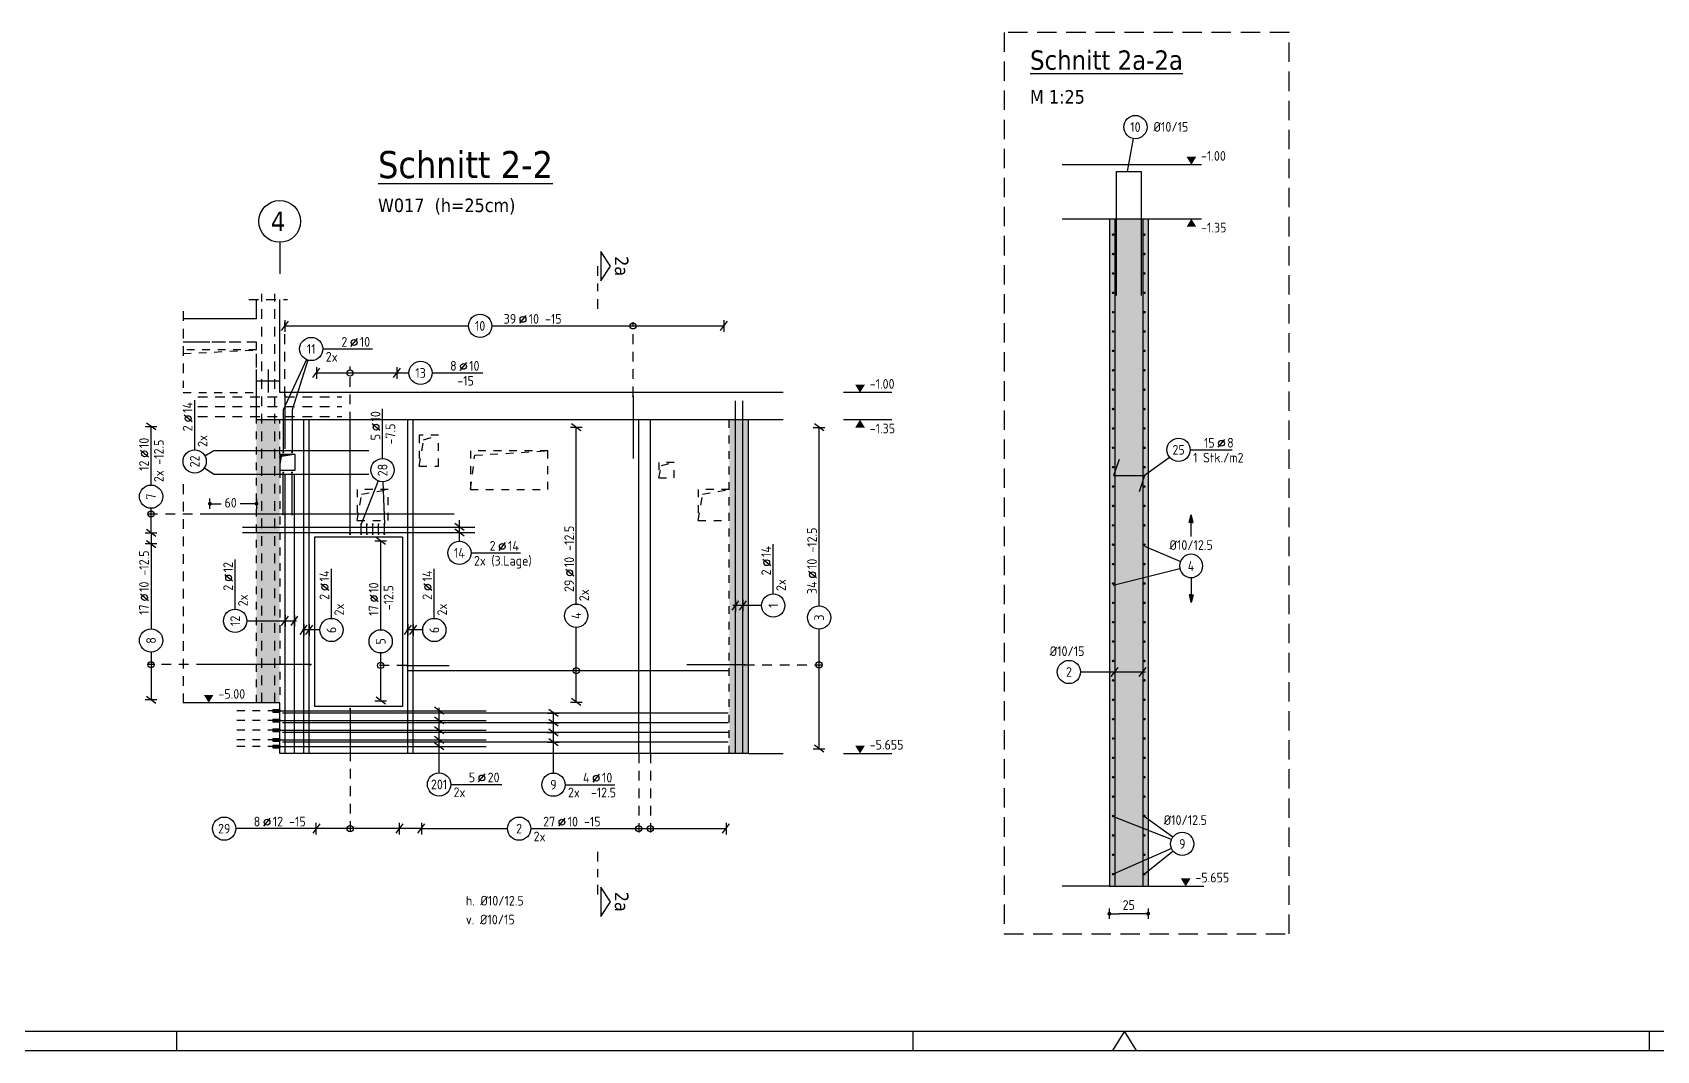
# Model space of a CAD drawing. Extents: x 47.9 to 116.8, y 46.1 to 80.4.
# Drawn here: x 59.54 to 80.5, y 46.05 to 59.19 of the extents above; entities that cross this region are included whole.
import ezdxf
from ezdxf.enums import TextEntityAlignment as Align

# ---------------------------------------------------------------- set-up
doc = ezdxf.new("R2010")
doc.units = 0
doc.header["$LTSCALE"] = 0.5
for name, pattern in [('AUSGEZOGEN', [1000.01, 1000, 0.01]), ('DASHDOTSMALL', [1.05, 0.5, -0.25, 0.05, -0.25]), ('DOT', [0.175, 0.05, -0.125]), ('HIDDEN', [0.375, 0.25, -0.125]), ('HIDDEN2', [0.187, 0.125, -0.062]), ('PUNKT', [0.175, 0.05, -0.125]), ('STRICHLINIE', [0.75, 0.5, -0.25]), ('STRICHPUNKT2', [0.55, 0.25, -0.125, 0.05, -0.125]), ('VERDECKT', [0.375, 0.25, -0.125])]:
    doc.linetypes.add(name, pattern=pattern)
for name, color, linetype in [('ACHSEN', 150, 'Continuous'), ('AFB', 7, 'Continuous'), ('AFU', 7, 'Continuous'), ('BETON', 7, 'Continuous'), ('DETAIL', 7, 'Continuous'), ('DRUEBER', 7, 'Continuous'), ('grau_mittel', 7, 'Continuous'), ('HILFE', 7, 'Continuous'), ('koten', 7, 'Continuous'), ('LENTON', 7, 'Continuous'), ('MASSE', 7, 'Continuous'), ('RAHMEN', 7, 'Continuous'), ('RND', 7, 'Continuous'), ('SCHATTEN', 15, 'Continuous'), ('SCHNITTE', 7, 'Continuous'), ('SFP_Achsen', 7, 'Continuous'), ('TEXT', 7, 'Continuous'), ('VERDECKT', 7, 'Continuous'), ('WBZ', 7, 'Continuous')]:
    doc.layers.add(name, color=color, linetype=linetype)
doc.layers.add('NOPLOT', color=7, linetype='Continuous', plot=False)
doc.styles.add('helv', font='tahoma.ttf')
doc.styles.add('txt', font='isocp.shx')
doc.linetypes.add('AFU_50L', pattern='A,0.75,["/",Standard,S=0.2,R=0,X=-0.01,Y=-0.1],0.07,["/",Standard,S=0.2,R=0,X=-0.01,Y=-0.1],0.75', length=1.57)
doc.linetypes.add('AFU_50M', pattern='A,0.45,["/",Standard,S=0.2,R=0,X=-0.01,Y=-0.1],0.07,["/",Standard,S=0.2,R=0,X=-0.01,Y=-0.1],0.45', length=0.97)
doc.dimstyles.new('DOT_I', dxfattribs={"dimscale": 0.5, "dimtxt": 0.25, "dimasz": 0.25, "dimexe": 0.1, "dimexo": 0.3, "dimgap": 0.1, "dimtad": 1, "dimdec": 3, "dimzin": 3, "dimtxsty": 'txt', "dimblk": 'DOT', "dimblk1": 'DOT', "dimblk2": 'DOT', "dimsah": 1, "dimcen": 0.1, "dimse1": 1, "dimse2": 1, "dimazin": 0, "dimtfac": 1, "dimtdec": 4, "dimtix": 1, "dimtmove": 2, "dimatfit": 3, "dimfxl": 0, "dimtvp": 1, "dimtolj": 1, "dimtzin": 0, "dimarcsym": 0})

# ---------------------------------------------------------------- blocks, each defined once
blk = doc.blocks.new('A1-19-0')
at = {"layer": 'RAHMEN', "color": 5}
blk.add_line((2, 0.5), (102.6, 0.5), dxfattribs=at)
at = {"layer": 'RAHMEN', "color": 7}
for p, q in [((27.1, 0), (27.1, 0.5)), ((46.1, 0), (46.1, 0.5)), ((65.1, 0), (65.1, 0.5))]:
    blk.add_line(p, q, dxfattribs=at)
at = {"layer": 'RAHMEN', "color": 7, "linetype": 'Continuous'}
for p, q in [((51.55, 0.5), (51.24, 0)), ((51.86, 0), (51.55, 0.5))]:
    blk.add_line(p, q, dxfattribs=at)
at = {"layer": 'RAHMEN'}
blk.add_line((0, 0), (103.1, 0), dxfattribs=at)
blk = doc.blocks.new('OKRD_O')
at = {"color": 0, "linetype": 'ByBlock'}
blk.add_solid([(-0.125, 0.202), (0.125, 0.202), (0, 0)], dxfattribs=at)
at = {"color": 0, "linetype": 'ByBlock', "style": 'txt'}
blk.add_attdef('OKRD', (0.25, 0.1), '', height=0.25, dxfattribs=at)
blk = doc.blocks.new('RND_LEI')
at = {"layer": 'RND', "color": 7, "linetype": 'Continuous'}
blk.add_line((1.022, 0.066), (1.19, 0.27), dxfattribs=at)
for centre, radius in [((0, 0), 0.3), ((1.106, 0.168), 0.075)]:
    blk.add_circle(centre, radius, dxfattribs=at)
at = {"layer": 'RND', "color": 7, "linetype": 'Continuous', "style": 'txt'}
blk.add_attdef('POSL', text='', height=0.25, dxfattribs=at).set_placement((0, 0), align=Align.MIDDLE)
blk.add_attdef('ANZ', text='', height=0.25, dxfattribs=at).set_placement((0.931, 0.057), align=Align.RIGHT)
for tag, p in [('DUM', (1.253, 0.057)), ('ABSTD', (1.674, 0.057)), ('POSTXT', (0.374, -0.327))]:
    blk.add_attdef(tag, p, '', height=0.25, dxfattribs=at)
blk = doc.blocks.new('A$C3ece3bda')
at = {"layer": 'LENTON', "color": 102}
for p, q in [((-0.087, 0.016), (-0.087, 0.008)), ((-0.087, 0.016), (-0.086, 0.016)), ((-0.085, 0.01), (-0.087, 0.012)), ((-0.087, 0.008), (-0.087, -0.008)), ((-0.085, 0.014), (-0.086, 0.016)), ((-0.085, 0.01), (-0.085, -0.01)), ((-0.052, 0.007), (-0.085, 0.01)), ((-0.085, 0.01), (-0.085, -0.01)), ((-0.083, 0.016), (-0.084, 0.014)), ((-0.083, 0.016), (-0.002, 0.016)), ((-0.052, 0.007), (-0.052, -0.007)), ((-0.002, 0.01), (-0.035, 0.007)), ((-0.035, 0.007), (-0.035, -0.007)), ((0, 0.014), (-0.002, 0.016)), ((0, 0.012), (-0.002, 0.01)), ((-0.002, 0.01), (-0.002, -0.01)), ((-0.002, -0.01), (-0.002, 0.01)), ((0, 0.014), (0, 0.012)), ((0, 0.012), (0, 0)), ((0, 0), (0, -0.012)), ((-0.087, -0.008), (-0.087, -0.016)), ((-0.087, -0.012), (-0.085, -0.01)), ((-0.087, -0.016), (-0.086, -0.016)), ((-0.086, -0.016), (-0.085, -0.014)), ((-0.085, -0.01), (-0.052, -0.007)), ((-0.084, -0.014), (-0.083, -0.016)), ((-0.083, -0.016), (-0.002, -0.016)), ((-0.035, -0.007), (-0.002, -0.01)), ((-0.002, -0.01), (0, -0.012)), ((-0.002, -0.016), (0, -0.014)), ((0, -0.012), (0, -0.014))]:
    blk.add_line(p, q, dxfattribs=at)
for centre, start, end in [((-0.084, 0.014), 207.5, 332.5), ((-0.084, -0.014), 27.5001, 152.4999)]:
    blk.add_arc(centre, 0.00041, start, end, dxfattribs=at)
blk = doc.blocks.new('A$Cfa94c484')
at = {"layer": 'ACHSEN', "color": 140, "linetype": 'AUSGEZOGEN'}
blk.add_line((-0.04, 0), (-0.104, 0), dxfattribs=at)
at = {"layer": 'LENTON', "color": 102, "linetype": 'AUSGEZOGEN'}
blk.add_blockref('A$C3ece3bda', (0, 0), dxfattribs=at)
blk = doc.blocks.new('lei_gre')
at = {"layer": 'RND', "color": 7, "linetype": 'Continuous'}
for p, q in [((-0.09, -0.12), (0.09, 0.12)), ((0, 0.15), (0, -0.15))]:
    blk.add_line(p, q, dxfattribs=at)
blk = doc.blocks.new('DOT')
at = {"layer": 'MASSE', "color": 7, "linetype": 'Continuous'}
for p, q in [((0, 0), (-1, 0)), ((0, 0.54), (0, -0.54))]:
    blk.add_line(p, q, dxfattribs=at)
at = {"layer": 'MASSE', "color": 7, "linetype": 'Continuous', "const_width": 0.2}
blk.add_lwpolyline([(-0.1, 0, 1), (0.1, 0, 1)], format="xyb", close=True, dxfattribs=at)
blk = doc.blocks.new('*D33')
at = {"layer": 'DEFPOINTS', "color": 0, "linetype": 'AUSGEZOGEN', "transparency": 16777216}
for p in [(61.831, 53.108), (61.831, 53.108), (62.431, 53.108)]:
    blk.add_point(p, dxfattribs=at)
at = {"layer": 'MASSE', "color": 0, "linetype": 'AUSGEZOGEN', "lineweight": -2, "transparency": 16777216}
for p, q in [((61.956, 53.108), (61.976, 53.108)), ((62.306, 53.108), (62.221, 53.108))]:
    blk.add_line(p, q, dxfattribs=at)
at = {"layer": 'MASSE', "color": 0, "linetype": 'AUSGEZOGEN', "lineweight": -2, "transparency": 16777216, "xscale": 0.125, "yscale": 0.125, "zscale": 0.125, "rotation": 180}
blk.add_blockref('DOT', (61.831, 53.108), dxfattribs=at)
at = {"layer": 'MASSE', "color": 0, "linetype": 'AUSGEZOGEN', "lineweight": -2, "transparency": 16777216, "xscale": 0.125, "yscale": 0.125, "zscale": 0.125}
blk.add_blockref('DOT', (62.431, 53.108), dxfattribs=at)
at = {"layer": 'MASSE', "color": 0, "linetype": 'AUSGEZOGEN', "transparency": 16777216, "insert": (62.098, 53.121), "char_height": 0.125, "attachment_point": 5, "style": 'txt'}
blk.add_mtext('\\A1;60', dxfattribs=at)
blk = doc.blocks.new('OKRD_U')
at = {"color": 0, "linetype": 'ByBlock'}
blk.add_solid([(-0.125, -0.202), (0.125, -0.202), (0, 0)], dxfattribs=at)
at = {"color": 0, "linetype": 'ByBlock', "style": 'txt'}
blk.add_attdef('OKRD', (0.25, -0.35), '', height=0.25, dxfattribs=at)
blk = doc.blocks.new('*D36')
at = {"layer": 'DEFPOINTS', "color": 0, "linetype": 'AUSGEZOGEN', "transparency": 16777216}
for p in [(73.436, 47.818), (73.436, 47.818), (73.936, 47.818)]:
    blk.add_point(p, dxfattribs=at)
at = {"layer": 'MASSE', "color": 0, "linetype": 'AUSGEZOGEN', "lineweight": -2, "transparency": 16777216}
blk.add_line((73.811, 47.818), (73.561, 47.818), dxfattribs=at)
at = {"layer": 'MASSE', "color": 0, "linetype": 'AUSGEZOGEN', "lineweight": -2, "transparency": 16777216, "xscale": 0.125, "yscale": 0.125, "zscale": 0.125, "rotation": 180}
blk.add_blockref('DOT', (73.436, 47.818), dxfattribs=at)
at = {"layer": 'MASSE', "color": 0, "linetype": 'AUSGEZOGEN', "lineweight": -2, "transparency": 16777216, "xscale": 0.125, "yscale": 0.125, "zscale": 0.125}
blk.add_blockref('DOT', (73.936, 47.818), dxfattribs=at)
at = {"layer": 'MASSE', "color": 0, "linetype": 'AUSGEZOGEN', "transparency": 16777216, "insert": (73.686, 47.931), "char_height": 0.125, "attachment_point": 5, "style": 'txt'}
blk.add_mtext('\\A1;25', dxfattribs=at)
blk = doc.blocks.new('RND_HIN')
at = {"layer": 'RND', "color": 7, "linetype": 'Continuous'}
blk.add_circle((0, 0), 0.3, dxfattribs=at)
at = {"layer": 'RND', "color": 7, "linetype": 'Continuous', "style": 'txt'}
blk.add_attdef('POSI', text='', height=0.25, dxfattribs=at).set_placement((0, 0), align=Align.MIDDLE)
blk = doc.blocks.new('Pfeillinie')
at = {"layer": 'TEXT', "linetype": 'Continuous'}
blk.add_hatch(color=7, dxfattribs=at).paths.add_polyline_path([(0, 0), (-0.8, 0.2), (-0.8, 0), (-0.8, -0.2)])
at = {"layer": 'TEXT', "color": 7, "linetype": 'Continuous'}
for p, q in [((-0.8, 0), (-0.8, 0.2)), ((-0.8, 0.2), (0, 0)), ((-0.8, 0), (-0.8, -0.2)), ((-0.8, -0.2), (0, 0))]:
    blk.add_line(p, q, dxfattribs=at)
blk = doc.blocks.new('SCHN-2')
at = {"layer": 'SCHNITTE', "color": 6, "linetype": 'Continuous'}
blk.add_lwpolyline([(0.378, 0.088), (0, 0.34), (-0.378, 0.088)], close=True, dxfattribs=at)
at = {"layer": 'SCHNITTE', "color": 1, "linetype": 'DASHDOTSMALL', "style": 'helv'}
blk.add_attdef('SCHN-2', text='', height=0.35, dxfattribs=at).set_placement((0, 0.45), align=Align.CENTER)

msp = doc.modelspace()

# ---------------------------------------------------------------- hatches: boundary and pattern name
at = {"layer": 'grau_mittel'}
for points in [[(62.731, 54.191), (62.431, 54.191), (62.431, 50.541), (62.731, 50.541), (62.731, 53.541), (62.731, 53.741)], [(68.531, 49.886), (68.781, 49.886), (68.781, 54.191), (68.531, 54.191)]]:
    msp.add_hatch(color=61, dxfattribs=at).paths.add_polyline_path(points)

# ---------------------------------------------------------------- linework, layer by layer
at = {"layer": 'ACHSEN', "color": 140, "linetype": 'AUSGEZOGEN'}
for p, q in [((62.731, 56.479), (62.731, 56.073)), ((62.691, 49.976), (62.627, 49.976))]:
    msp.add_line(p, q, dxfattribs=at)
at = {"layer": 'AFB', "color": 1, "linetype": 'AUSGEZOGEN'}
msp.add_line((62.581, 54.841), (62.581, 54.541), dxfattribs=at)
at = {"layer": 'AFU', "color": 8, "linetype": 'AFU_50M'}
for p, q in [((73.436, 56.782), (73.936, 56.782)), ((62.431, 54.691), (62.731, 54.691)), ((73.436, 48.172), (73.936, 48.172))]:
    msp.add_line(p, q, dxfattribs=at)
at = {"layer": 'AFU', "color": 8, "linetype": 'AFU_50L'}
for p, q in [((62.431, 54.191), (62.431, 54.691)), ((68.781, 54.191), (62.431, 54.191)), ((62.731, 50.541), (61.487, 50.541)), ((62.731, 49.886), (62.731, 50.541)), ((68.781, 49.886), (62.731, 49.886))]:
    msp.add_line(p, q, dxfattribs=at)
at = {"layer": 'BETON', "color": 6, "linetype": 'AUSGEZOGEN'}
for p, q in [((72.828, 57.482), (74.623, 57.482)), ((72.828, 56.782), (73.436, 56.782)), ((73.436, 56.782), (73.436, 48.172)), ((73.936, 56.782), (73.936, 48.172)), ((73.936, 56.782), (74.623, 56.782)), ((62.431, 55.491), (62.431, 55.741)), ((62.731, 54.541), (62.731, 55.741)), ((62.431, 55.491), (61.487, 55.491)), ((69.227, 54.541), (62.731, 54.541)), ((68.781, 49.886), (68.781, 54.191)), ((69.227, 54.191), (68.781, 54.191)), ((63.181, 52.676), (63.181, 50.491)), ((64.316, 52.676), (63.181, 52.676)), ((64.316, 52.676), (64.316, 50.491)), ((64.316, 50.491), (63.181, 50.491)), ((68.781, 49.886), (69.227, 49.886)), ((73.436, 48.172), (72.828, 48.172)), ((73.936, 48.172), (74.655, 48.172))]:
    msp.add_line(p, q, dxfattribs=at)
msp.add_lwpolyline([(62.731, 53.741), (62.731, 53.541), (62.931, 53.541), (62.931, 53.741)], close=True, dxfattribs=at)
at = {"layer": 'DETAIL', "color": 102, "linetype": 'STRICHLINIE'}
msp.add_lwpolyline([(72.079, 59.187), (72.079, 47.557), (75.755, 47.557), (75.755, 59.187)], close=True, dxfattribs=at)
at = {"layer": 'DRUEBER', "color": 7, "linetype": 'PUNKT'}
for p, q in [((62.431, 55.191), (61.487, 55.191)), ((62.431, 50.541), (62.431, 55.191)), ((62.731, 53.741), (62.731, 54.191)), ((68.531, 54.191), (62.731, 54.191)), ((68.531, 49.886), (68.531, 54.191))]:
    msp.add_line(p, q, dxfattribs=at)
at = {"layer": 'DRUEBER', "color": 7, "linetype": 'DOT'}
msp.add_line((62.731, 53.541), (62.731, 50.541), dxfattribs=at)
at = {"layer": 'grau_mittel', "color": 61, "linetype": 'AUSGEZOGEN'}
msp.add_solid([(73.436, 48.172), (73.936, 48.172), (73.436, 56.782), (73.936, 56.782)], dxfattribs=at)
at = {"layer": 'HILFE', "color": 102, "linetype": 'HIDDEN'}
for p, q in [((62.331, 55.741), (62.831, 55.741)), ((61.487, 55.591), (61.487, 54.602)), ((61.487, 53.358), (61.487, 50.441))]:
    msp.add_line(p, q, dxfattribs=at)
at = {"layer": 'HILFE', "color": 102, "linetype": 'AUSGEZOGEN'}
for p, q in [((70.629, 54.541), (70.005, 54.541)), ((70.629, 54.191), (70.005, 54.191)), ((70.005, 49.886), (70.629, 49.886))]:
    msp.add_line(p, q, dxfattribs=at)
at = {"layer": 'NOPLOT', "color": 191, "linetype": 'AUSGEZOGEN'}
for p, q in [((61.071, 52.731), (61.071, 52.589)), ((64.559, 48.916), (64.276, 48.916))]:
    msp.add_line(p, q, dxfattribs=at)
at = {"layer": 'RND', "color": 102, "linetype": 'AUSGEZOGEN'}
for p, q in [((73.744, 57.82), (73.664, 57.394)), ((63.075, 54.968), (62.777, 54.321)), ((63.092, 54.961), (62.891, 54.321)), ((61.765, 53.727), (61.883, 53.795)), ((74.207, 53.698), (73.889, 53.47)), ((61.759, 53.57), (61.883, 53.487)), ((64.003, 53.403), (63.781, 52.843)), ((64.063, 53.392), (64.081, 52.843)), ((65.05, 52.623), (65.05, 52.894)), ((74.49, 52.683), (74.49, 52.965)), ((74.351, 52.363), (73.894, 52.555)), ((74.344, 52.269), (73.483, 52.054)), ((74.49, 52.155), (74.49, 51.833)), ((68.949, 51.794), (68.577, 51.794)), ((62.306, 51.597), (62.947, 51.597)), ((63.248, 51.479), (63.023, 51.479)), ((64.576, 51.479), (64.366, 51.479)), ((73.064, 50.937), (73.904, 50.937)), ((64.787, 49.636), (64.787, 50.473)), ((66.263, 49.633), (66.263, 50.422)), ((74.236, 48.774), (73.48, 49.072)), ((74.254, 48.807), (73.885, 49.073)), ((74.238, 48.659), (73.483, 48.329)), ((74.259, 48.625), (73.889, 48.329))]:
    msp.add_line(p, q, dxfattribs=at)
at = {"layer": 'RND', "color": 102, "linetype": 'VERDECKT'}
for p, q in [((62.798, 54.493), (62.798, 55.452)), ((67.29, 54.493), (67.29, 55.452)), ((63.638, 54.166), (63.638, 54.877)), ((61.831, 52.974), (61.021, 52.974)), ((61.781, 51.032), (61.021, 51.032)), ((64.367, 51.021), (63.984, 51.021)), ((68.732, 51.029), (69.74, 51.029)), ((63.64, 49.912), (63.64, 48.866)), ((67.364, 49.886), (67.364, 48.866)), ((67.514, 49.886), (67.514, 48.866))]:
    msp.add_line(p, q, dxfattribs=at)
at = {"layer": 'RND', "color": 7, "linetype": 'AUSGEZOGEN'}
for p, q in [((62.798, 55.402), (65.167, 55.402)), ((65.467, 55.402), (68.463, 55.402)), ((63.288, 55.104), (63.928, 55.104)), ((63.205, 54.795), (64.244, 54.795)), ((64.244, 54.795), (64.399, 54.795)), ((64.699, 54.795), (65.35, 54.795)), ((61.634, 53.803), (61.634, 54.443)), ((64.058, 53.692), (64.058, 54.332)), ((61.071, 53.349), (61.071, 54.104)), ((66.557, 51.813), (66.557, 54.094)), ((69.69, 51.789), (69.69, 54.093)), ((74.479, 53.803), (75.019, 53.803)), ((61.071, 52.731), (61.071, 53.049)), ((64.034, 51.482), (64.034, 52.627)), ((61.071, 52.589), (61.071, 51.494)), ((62.156, 51.747), (62.156, 52.387)), ((65.2, 52.473), (65.84, 52.473)), ((69.099, 51.944), (69.099, 52.584)), ((63.398, 51.629), (63.398, 52.269)), ((64.726, 51.629), (64.726, 52.269)), ((66.557, 50.548), (66.557, 51.513)), ((69.69, 49.946), (69.69, 51.489)), ((61.071, 51.194), (61.071, 50.578)), ((64.034, 50.566), (64.034, 51.182)), ((64.937, 49.486), (65.597, 49.486)), ((66.413, 49.483), (67.053, 49.483)), ((63.2, 48.916), (62.165, 48.916)), ((63.203, 48.916), (63.2, 48.916)), ((64.276, 48.916), (63.203, 48.916)), ((64.559, 48.916), (65.67, 48.916)), ((65.97, 48.916), (68.491, 48.916))]:
    msp.add_line(p, q, dxfattribs=at)
at = {"layer": 'RND', "color": 1, "linetype": 'AUSGEZOGEN'}
for points in [[(73.526, 55.794), (73.526, 57.394), (73.846, 57.394), (73.846, 55.794)], [(73.506, 56.772), (73.506, 48.172)], [(73.866, 56.772), (73.866, 48.172)], [(62.798, 54.508), (62.798, 53.815)], [(67.29, 54.493), (67.29, 53.693)], [(62.777, 54.321), (62.777, 53.771)], [(62.891, 54.321), (62.891, 53.771)], [(68.612, 49.886), (68.612, 54.436)], [(68.708, 49.886), (68.708, 54.436)], [(63.042, 49.886), (63.042, 54.186)], [(63.112, 49.886), (63.112, 54.186)], [(63.638, 52.716), (63.638, 54.166)], [(64.385, 49.886), (64.385, 54.186)], [(64.455, 49.886), (64.455, 54.186)], [(67.364, 49.886), (67.364, 54.186)], [(67.514, 49.886), (67.514, 54.186)], [(61.883, 53.795), (63.883, 53.795)], [(73.563, 53.678), (73.489, 53.47), (73.889, 53.47), (73.821, 53.261)], [(61.883, 53.487), (63.883, 53.487)], [(62.777, 52.961), (62.777, 53.511)], [(62.8, 49.886), (62.8, 53.486)], [(62.891, 52.961), (62.891, 53.511)], [(62.922, 49.886), (62.922, 53.486)], [(64.981, 52.974), (61.831, 52.974)], [(62.249, 52.806), (65.249, 52.806)], [(63.781, 52.716), (63.781, 52.843)], [(63.856, 52.716), (63.856, 52.843)], [(63.931, 52.716), (63.931, 52.843)], [(64.006, 52.716), (64.006, 52.843)], [(64.081, 52.716), (64.081, 52.843)], [(62.249, 52.736), (65.249, 52.736)], [(63.131, 51.032), (61.781, 51.032)], [(64.367, 51.021), (64.917, 51.021)], [(68.531, 50.954), (64.381, 50.954)], [(68.732, 51.029), (67.982, 51.029)], [(62.697, 50.436), (65.397, 50.436)], [(62.697, 50.311), (65.397, 50.311)], [(68.516, 50.406), (62.766, 50.406)], [(63.64, 50.462), (63.64, 49.912)], [(62.697, 50.186), (65.397, 50.186)], [(68.516, 50.281), (62.766, 50.281)], [(68.516, 50.156), (62.766, 50.156)], [(62.697, 50.061), (65.397, 50.061)], [(62.697, 49.976), (65.397, 49.976)], [(68.516, 50.031), (62.766, 50.031)]]:
    msp.add_lwpolyline(points, dxfattribs=at)
at = {"layer": 'RND', "color": 7, "linetype": 'AUSGEZOGEN'}
for points, const_width in [([(73.475, 56.579, 1), (73.491, 56.579, 1)], 0.016), ([(73.897, 56.579, -1), (73.881, 56.579, -1)], 0.016), ([(73.475, 56.329, 1), (73.491, 56.329, 1)], 0.016), ([(73.897, 56.329, -1), (73.881, 56.329, -1)], 0.016), ([(73.475, 56.079, 1), (73.491, 56.079, 1)], 0.016), ([(73.897, 56.079, -1), (73.881, 56.079, -1)], 0.016), ([(73.475, 55.829, 1), (73.491, 55.829, 1)], 0.016), ([(73.897, 55.829, -1), (73.881, 55.829, -1)], 0.016), ([(73.475, 55.579, 1), (73.491, 55.579, 1)], 0.016), ([(73.897, 55.579, -1), (73.881, 55.579, -1)], 0.016), ([(73.475, 55.329, 1), (73.491, 55.329, 1)], 0.016), ([(73.897, 55.329, -1), (73.881, 55.329, -1)], 0.016), ([(73.475, 55.079, 1), (73.491, 55.079, 1)], 0.016), ([(73.897, 55.079, -1), (73.881, 55.079, -1)], 0.016), ([(73.475, 54.829, 1), (73.491, 54.829, 1)], 0.016), ([(73.897, 54.829, -1), (73.881, 54.829, -1)], 0.016), ([(62.791, 54.508, 1), (62.804, 54.508, 1)], 0.0125), ([(67.284, 54.493, 1), (67.296, 54.493, 1)], 0.0125), ([(73.475, 54.579, 1), (73.491, 54.579, 1)], 0.016), ([(73.897, 54.579, -1), (73.881, 54.579, -1)], 0.016), ([(73.475, 54.329, 1), (73.491, 54.329, 1)], 0.016), ([(73.897, 54.329, -1), (73.881, 54.329, -1)], 0.016), ([(73.475, 54.079, 1), (73.491, 54.079, 1)], 0.016), ([(73.897, 54.079, -1), (73.881, 54.079, -1)], 0.016), ([(62.771, 53.771, 1), (62.783, 53.771, 1)], 0.0125), ([(62.897, 53.771, -1), (62.884, 53.771, -1)], 0.0125), ([(73.475, 53.829, 1), (73.491, 53.829, 1)], 0.016), ([(73.897, 53.829, -1), (73.881, 53.829, -1)], 0.016), ([(62.771, 53.511, -1), (62.783, 53.511, -1)], 0.0125), ([(62.897, 53.511, 1), (62.884, 53.511, 1)], 0.0125), ([(73.475, 53.579, 1), (73.491, 53.579, 1)], 0.016), ([(73.897, 53.579, -1), (73.881, 53.579, -1)], 0.016), ([(73.475, 53.329, 1), (73.491, 53.329, 1)], 0.016), ([(73.897, 53.329, -1), (73.881, 53.329, -1)], 0.016), ([(73.475, 53.079, 1), (73.491, 53.079, 1)], 0.016), ([(73.897, 53.079, -1), (73.881, 53.079, -1)], 0.016), ([(63.775, 52.843, 1), (63.787, 52.843, 1)], 0.0125), ([(63.85, 52.843, 1), (63.862, 52.843, 1)], 0.0125), ([(63.925, 52.843, 1), (63.937, 52.843, 1)], 0.0125), ([(64, 52.843, 1), (64.012, 52.843, 1)], 0.0125), ([(64.075, 52.843, 1), (64.087, 52.843, 1)], 0.0125), ([(73.475, 52.829, 1), (73.491, 52.829, 1)], 0.016), ([(73.897, 52.829, -1), (73.881, 52.829, -1)], 0.016), ([(63.632, 52.716, 1), (63.645, 52.716, 1)], 0.0125), ([(63.775, 52.716, 1), (63.787, 52.716, 1)], 0.0125), ([(63.85, 52.716, 1), (63.862, 52.716, 1)], 0.0125), ([(63.925, 52.716, 1), (63.937, 52.716, 1)], 0.0125), ([(64, 52.716, 1), (64.012, 52.716, 1)], 0.0125), ([(64.075, 52.716, 1), (64.087, 52.716, 1)], 0.0125), ([(73.475, 52.579, 1), (73.491, 52.579, 1)], 0.016), ([(73.897, 52.579, -1), (73.881, 52.579, -1)], 0.016), ([(73.475, 52.329, 1), (73.491, 52.329, 1)], 0.016), ([(73.897, 52.329, -1), (73.881, 52.329, -1)], 0.016), ([(73.475, 52.079, 1), (73.491, 52.079, 1)], 0.016), ([(73.897, 52.079, -1), (73.881, 52.079, -1)], 0.016), ([(73.475, 51.829, 1), (73.491, 51.829, 1)], 0.016), ([(73.897, 51.829, -1), (73.881, 51.829, -1)], 0.016), ([(73.475, 51.579, 1), (73.491, 51.579, 1)], 0.016), ([(73.897, 51.579, -1), (73.881, 51.579, -1)], 0.016), ([(73.475, 51.329, 1), (73.491, 51.329, 1)], 0.016), ([(73.897, 51.329, -1), (73.881, 51.329, -1)], 0.016), ([(63.124, 51.032, 1), (63.137, 51.032, 1)], 0.0125), ([(64.373, 51.021, -1), (64.361, 51.021, -1)], 0.0125), ([(68.726, 51.029, 1), (68.738, 51.029, 1)], 0.0125), ([(73.475, 51.079, 1), (73.491, 51.079, 1)], 0.016), ([(73.897, 51.079, -1), (73.881, 51.079, -1)], 0.016), ([(73.475, 50.829, 1), (73.491, 50.829, 1)], 0.016), ([(73.897, 50.829, -1), (73.881, 50.829, -1)], 0.016), ([(73.475, 50.579, 1), (73.491, 50.579, 1)], 0.016), ([(73.897, 50.579, -1), (73.881, 50.579, -1)], 0.016), ([(63.633, 50.462, 1), (63.646, 50.462, 1)], 0.0125), ([(73.475, 50.329, 1), (73.491, 50.329, 1)], 0.016), ([(73.897, 50.329, -1), (73.881, 50.329, -1)], 0.016), ([(73.475, 50.079, 1), (73.491, 50.079, 1)], 0.016), ([(73.897, 50.079, -1), (73.881, 50.079, -1)], 0.016), ([(73.475, 49.829, 1), (73.491, 49.829, 1)], 0.016), ([(73.897, 49.829, -1), (73.881, 49.829, -1)], 0.016), ([(73.475, 49.579, 1), (73.491, 49.579, 1)], 0.016), ([(73.897, 49.579, -1), (73.881, 49.579, -1)], 0.016), ([(73.475, 49.329, 1), (73.491, 49.329, 1)], 0.016), ([(73.897, 49.329, -1), (73.881, 49.329, -1)], 0.016), ([(73.475, 49.079, 1), (73.491, 49.079, 1)], 0.016), ([(73.897, 49.079, -1), (73.881, 49.079, -1)], 0.016), ([(73.475, 48.829, 1), (73.491, 48.829, 1)], 0.016), ([(73.897, 48.829, -1), (73.881, 48.829, -1)], 0.016), ([(73.475, 48.579, 1), (73.491, 48.579, 1)], 0.016), ([(73.897, 48.579, -1), (73.881, 48.579, -1)], 0.016), ([(73.475, 48.329, 1), (73.491, 48.329, 1)], 0.016), ([(73.897, 48.329, -1), (73.881, 48.329, -1)], 0.016)]:
    msp.add_lwpolyline(points, format="xyb", close=True, dxfattribs=dict(at, const_width=const_width))
at = {"layer": 'RND', "color": 7, "linetype": 'HIDDEN'}
for points in [[(62.502, 50.541), (62.502, 55.816)], [(62.67, 50.541), (62.67, 55.816)], [(61.673, 54.485), (63.531, 54.485)], [(61.673, 54.36), (63.531, 54.36)], [(61.673, 54.235), (63.531, 54.235)]]:
    msp.add_lwpolyline(points, dxfattribs=at)
at = {"layer": 'RND', "color": 1, "linetype": 'HIDDEN2'}
for points in [[(62.679, 50.436), (62.096, 50.436)], [(62.679, 50.311), (62.096, 50.311)], [(62.679, 50.186), (62.096, 50.186)], [(62.679, 50.061), (62.096, 50.061)], [(62.679, 49.976), (62.096, 49.976)]]:
    msp.add_lwpolyline(points, dxfattribs=at)
at = {"layer": 'RND', "color": 7, "linetype": 'AUSGEZOGEN'}
for centre in [(67.29, 55.402), (63.638, 54.795), (61.071, 52.974), (61.071, 51.032), (64.034, 51.021), (66.557, 50.954), (69.69, 51.029), (63.64, 48.916), (67.364, 48.916), (67.514, 48.916)]:
    msp.add_circle(centre, 0.04, dxfattribs=at)
at = {"layer": 'SCHATTEN', "color": 1, "linetype": 'AUSGEZOGEN'}
msp.add_lwpolyline([(62.731, 53.541, 0, 0.0326, 0), (62.748, 53.74, 0, 0, 0), (62.733, 53.725, 0.0326, 0, 0), (62.931, 53.741, 0, 0, 0)], format="xyseb", dxfattribs=at)
at = {"layer": 'SCHNITTE', "color": 6, "linetype": 'STRICHPUNKT2'}
for p, q in [((66.831, 56.173), (66.831, 55.594)), ((66.831, 48.617), (66.831, 47.973))]:
    msp.add_line(p, q, dxfattribs=at)
at = {"layer": 'SFP_Achsen', "color": 7, "linetype": 'AUSGEZOGEN'}
msp.add_circle((62.731, 56.75), 0.27, dxfattribs=at)
at = {"layer": 'VERDECKT', "color": 7, "linetype": 'HIDDEN'}
for p, q in [((62.431, 55.191), (61.487, 55.191)), ((62.431, 54.191), (62.431, 55.191)), ((68.781, 54.191), (62.431, 54.191))]:
    msp.add_line(p, q, dxfattribs=at)
at = {"layer": 'WBZ', "color": 102, "linetype": 'HIDDEN2'}
for p, q in [((61.487, 55.045), (62.431, 55.091)), ((64.531, 53.591), (64.588, 53.933)), ((64.588, 53.933), (64.781, 53.991)), ((65.191, 53.291), (65.248, 53.733)), ((65.248, 53.733), (66.191, 53.791)), ((67.621, 53.441), (67.659, 53.602)), ((67.659, 53.602), (67.821, 53.641)), ((63.731, 52.891), (63.788, 53.233)), ((63.788, 53.233), (64.131, 53.291)), ((68.131, 52.891), (68.188, 53.233)), ((68.188, 53.233), (68.531, 53.291))]:
    msp.add_line(p, q, dxfattribs=at)
msp.add_lwpolyline([(61.487, 54.541), (62.431, 54.541), (62.431, 55.091), (61.487, 55.091)], dxfattribs=at)
for points in [[(64.531, 53.591), (64.781, 53.591), (64.781, 53.991), (64.531, 53.991)], [(65.191, 53.291), (66.191, 53.291), (66.191, 53.791), (65.191, 53.791)], [(67.621, 53.441), (67.821, 53.441), (67.821, 53.641), (67.621, 53.641)], [(63.731, 52.891), (64.131, 52.891), (64.131, 53.291), (63.731, 53.291)], [(68.131, 52.891), (68.531, 52.891), (68.531, 53.291), (68.131, 53.291)]]:
    msp.add_lwpolyline(points, close=True, dxfattribs=at)

# ---------------------------------------------------------------- block references
at = {"layer": 'koten', "color": 7, "linetype": 'AUSGEZOGEN', "xscale": 0.5, "yscale": 0.5, "zscale": 0.5}
for name, p, values in [('OKRD_O', (74.494, 57.482), {'OKRD': '-1.00'}), ('OKRD_O', (70.219, 54.541), {'OKRD': '-1.00'}), ('OKRD_U', (70.219, 54.191), {'OKRD': '-1.35'}), ('OKRD_O', (61.815, 50.541), {'OKRD': '-5.00'}), ('OKRD_O', (70.219, 49.886), {'OKRD': '-5.655'}), ('OKRD_O', (74.421, 48.172), {'OKRD': '-5.655'})]:
    msp.add_blockref(name, p, dxfattribs=at).add_auto_attribs(values)
at = {"layer": 'koten', "color": 7, "linetype": 'HIDDEN', "xscale": 0.5, "yscale": 0.5, "zscale": 0.5}
msp.add_blockref('OKRD_U', (74.494, 56.782), dxfattribs=at).add_auto_attribs({'OKRD': '-1.35'})
at = {"layer": 'LENTON', "color": 7, "linetype": 'AUSGEZOGEN'}
for p in [(62.731, 50.436), (62.731, 50.311), (62.731, 50.186), (62.731, 50.061)]:
    msp.add_blockref('A$Cfa94c484', p, dxfattribs=at)
at = {"layer": 'LENTON', "color": 102, "linetype": 'AUSGEZOGEN'}
msp.add_blockref('A$C3ece3bda', (62.731, 49.976), dxfattribs=at)
at = {"layer": 'RAHMEN', "color": 5, "linetype": 'AUSGEZOGEN', "xscale": 0.5, "yscale": 0.5, "zscale": 0.5}
msp.add_blockref('A1-19-0', (47.855, 46.054), dxfattribs=at)
at = {"layer": 'RND', "color": 7, "linetype": 'AUSGEZOGEN', "xscale": 0.5, "yscale": 0.5, "zscale": 0.5}
for name, p, values in [('RND_HIN', (73.772, 57.967), {'POSI': '10'}), ('RND_LEI', (65.317, 55.402), {'POSL': '10', 'DUM': '10', 'ANZ': '39', 'ABSTD': '-15'}), ('RND_LEI', (63.138, 55.104), {'POSL': '11', 'DUM': '10', 'ANZ': '2', 'POSTXT': '2x'}), ('RND_LEI', (64.549, 54.795), {'POSL': '13', 'DUM': '10', 'ANZ': '8', 'POSTXT': '    -15'}), ('RND_LEI', (74.329, 53.803), {'POSL': '25', 'DUM': '8', 'ANZ': '15', 'POSTXT': '1 Stk./m2'}), ('RND_LEI', (65.05, 52.473), {'POSL': '14', 'DUM': '14', 'ANZ': '2', 'POSTXT': '2x (3.Lage)'}), ('RND_HIN', (72.914, 50.937), {'POSI': '2'}), ('RND_LEI', (64.787, 49.486), {'POSL': '201', 'DUM': '20', 'ANZ': '5', 'POSTXT': '2x'}), ('RND_LEI', (66.263, 49.483), {'POSL': '9', 'DUM': '10', 'ANZ': '4', 'POSTXT': '2x  -12.5'}), ('RND_LEI', (62.015, 48.916), {'POSL': '29', 'DUM': '12', 'ANZ': '8', 'ABSTD': '-15'}), ('RND_LEI', (65.82, 48.916), {'POSL': '2', 'DUM': '10', 'ANZ': '27', 'ABSTD': '-15', 'POSTXT': '2x'}), ('RND_HIN', (74.376, 48.719), {'POSI': '9'})]:
    msp.add_blockref(name, p, dxfattribs=at).add_auto_attribs(values)
for p in [(62.798, 55.402), (68.463, 55.402), (63.205, 54.795), (64.244, 54.795), (68.612, 51.794), (68.708, 51.794), (62.8, 51.597), (62.922, 51.597), (63.042, 51.479), (63.112, 51.479), (64.385, 51.479), (64.455, 51.479), (73.506, 50.937), (73.866, 50.937), (64.559, 48.916), (68.491, 48.916)]:
    msp.add_blockref('lei_gre', p, dxfattribs=at)
at = {"layer": 'RND', "color": 7, "linetype": 'AUSGEZOGEN', "xscale": 0.5, "yscale": 0.5, "zscale": 0.5, "rotation": 90}
for p, values in [((61.634, 53.653), {'POSL': '22', 'DUM': '14', 'ANZ': '2', 'POSTXT': '2x'}), ((64.058, 53.542), {'POSL': '28', 'DUM': '10', 'ANZ': '5', 'POSTXT': '  -7.5'}), ((61.071, 53.199), {'POSL': '7', 'DUM': '10', 'ANZ': '12', 'POSTXT': '2x -12.5'}), ((66.557, 51.663), {'POSL': '4', 'DUM': '10', 'ANZ': '29', 'ABSTD': '-12.5', 'POSTXT': '2x'}), ((69.69, 51.639), {'POSL': '3', 'DUM': '10', 'ANZ': '34', 'ABSTD': '-12.5'}), ((61.071, 51.344), {'POSL': '8', 'DUM': '10', 'ANZ': '17', 'ABSTD': '-12.5'}), ((69.099, 51.794), {'POSL': '1', 'DUM': '14', 'ANZ': '2', 'POSTXT': '2x'}), ((62.156, 51.597), {'POSL': '12', 'DUM': '12', 'ANZ': '2', 'POSTXT': '2x'}), ((63.398, 51.479), {'POSL': '6', 'DUM': '14', 'ANZ': '2', 'POSTXT': '2x'}), ((64.726, 51.479), {'POSL': '6', 'DUM': '14', 'ANZ': '2', 'POSTXT': '2x'}), ((64.034, 51.332), {'POSL': '5', 'DUM': '10', 'ANZ': '17', 'POSTXT': '   -12.5'})]:
    msp.add_blockref('RND_LEI', p, dxfattribs=at).add_auto_attribs(values)
at = {"layer": 'RND', "color": 7, "linetype": 'AUSGEZOGEN', "xscale": 0.5, "yscale": 0.5, "zscale": 0.5}
for p, rotation in [((61.071, 54.104), 90), ((66.557, 54.094), 90), ((69.69, 54.093), 90), ((65.05, 52.806), 90), ((61.071, 52.731), 90), ((61.071, 52.589), 270), ((64.034, 52.627), 90), ((65.05, 52.736), 90), ((61.071, 50.578), 270), ((64.034, 50.566), 90), ((66.557, 50.548), 90), ((64.787, 50.436), 90), ((64.787, 50.311), 90), ((66.263, 50.406), 90), ((66.263, 50.281), 90), ((64.787, 50.186), 90), ((64.787, 50.061), 90), ((66.263, 50.156), 90), ((64.787, 49.976), 90), ((66.263, 50.031), 90), ((69.69, 49.946), 90), ((63.203, 48.916), 180), ((64.276, 48.916), 180)]:
    msp.add_blockref('lei_gre', p, dxfattribs=dict(at, rotation=rotation))
at = {"layer": 'RND', "color": 102, "linetype": 'AUSGEZOGEN', "yscale": 0.125, "zscale": 0.125}
for p, xscale, rotation in [((74.49, 52.965), 0.125, 90.00000000000001), ((74.49, 51.833), -0.125, 90)]:
    msp.add_blockref('Pfeillinie', p, dxfattribs=dict(at, xscale=xscale, rotation=rotation))
at = {"layer": 'RND', "color": 7, "linetype": 'AUSGEZOGEN'}
ref = msp.add_blockref('RND_HIN', (74.49, 52.305), dxfattribs=dict(at, xscale=-0.5, yscale=0.5, zscale=0.5))
ref.add_attrib('POSI', '4', dxfattribs={"color": 7, "linetype": 'Continuous', "height": 0.125, "style": 'txt'}).set_placement((74.49, 52.305), align=Align.MIDDLE)
at = {"layer": 'SCHNITTE', "color": 6, "linetype": 'STRICHPUNKT2', "xscale": 0.5, "yscale": 0.5, "zscale": 0.5, "rotation": 270}
for p in [(66.831, 56.173), (66.831, 47.973)]:
    msp.add_blockref('SCHN-2', p, dxfattribs=at).add_auto_attribs({'SCHN-2': '2a'})

# ---------------------------------------------------------------- texts
at = {"layer": 'NOPLOT', "color": 191, "linetype": 'Continuous', "style": 'txt'}
for s, p in [('h. %%C10/12.5', (65.133, 47.924)), ('v. %%C10/15', (65.133, 47.68))]:
    msp.add_text(s, height=0.125, dxfattribs=at).set_placement(p)
at = {"layer": 'SFP_Achsen', "color": 6, "linetype": 'AUSGEZOGEN', "style": 'helv'}
msp.add_text('4', height=0.25, dxfattribs=at).set_placement((62.617, 56.625))
at = {"layer": 'TEXT', "color": 6, "linetype": 'AUSGEZOGEN', "style": 'helv'}
msp.add_text('%%USchnitt 2a-2a', height=0.25, dxfattribs=at).set_placement((72.412, 58.706))
at = {"layer": 'TEXT', "color": 1, "linetype": 'AUSGEZOGEN', "style": 'helv'}
for s, p in [('M 1:25', (72.412, 58.269)), ('W017  (h=25cm)', (64, 56.87))]:
    msp.add_text(s, height=0.175, dxfattribs=at).set_placement(p)
at = {"layer": 'TEXT', "color": 7, "linetype": 'AUSGEZOGEN', "style": 'txt'}
for s, p in [('%%C10/15', (74.005, 57.907)), ('%%C10/12.5', (74.211, 52.512)), ('%%C10/15', (72.665, 51.143)), ('%%C10/12.5', (74.136, 48.964))]:
    msp.add_text(s, height=0.125, dxfattribs=at).set_placement(p)
at = {"layer": 'TEXT', "color": 5, "linetype": 'AUSGEZOGEN', "style": 'helv'}
msp.add_text('%%uSchnitt 2-2', height=0.35, dxfattribs=at).set_placement((64, 57.308))

# ---------------------------------------------------------------- dimensions: what is measured, and where the dimension line sits
at = {"layer": 'MASSE', "color": 7, "linetype": 'AUSGEZOGEN'}
dim = msp.add_linear_dim(base=(61.831, 53.108), p1=(62.431, 53.108), p2=(61.831, 53.108), dimstyle='DOT_I', override={"dimdec": 0, "dimlfac": 100}, dxfattribs=at)
dim.commit()
dim.dimension.update_dxf_attribs({"geometry": '*D33', "text_midpoint": (62.098, 53.121), "dimtype": 160})
dim = msp.add_linear_dim(base=(73.436, 47.818), p1=(73.936, 47.818), p2=(73.436, 47.818), dimstyle='DOT_I', override={"dimdec": 0, "dimlfac": 50}, dxfattribs=at)
dim.commit()
dim.dimension.update_dxf_attribs({"geometry": '*D36', "text_midpoint": (73.686, 47.931)})

doc.saveas('drawing.dxf')
